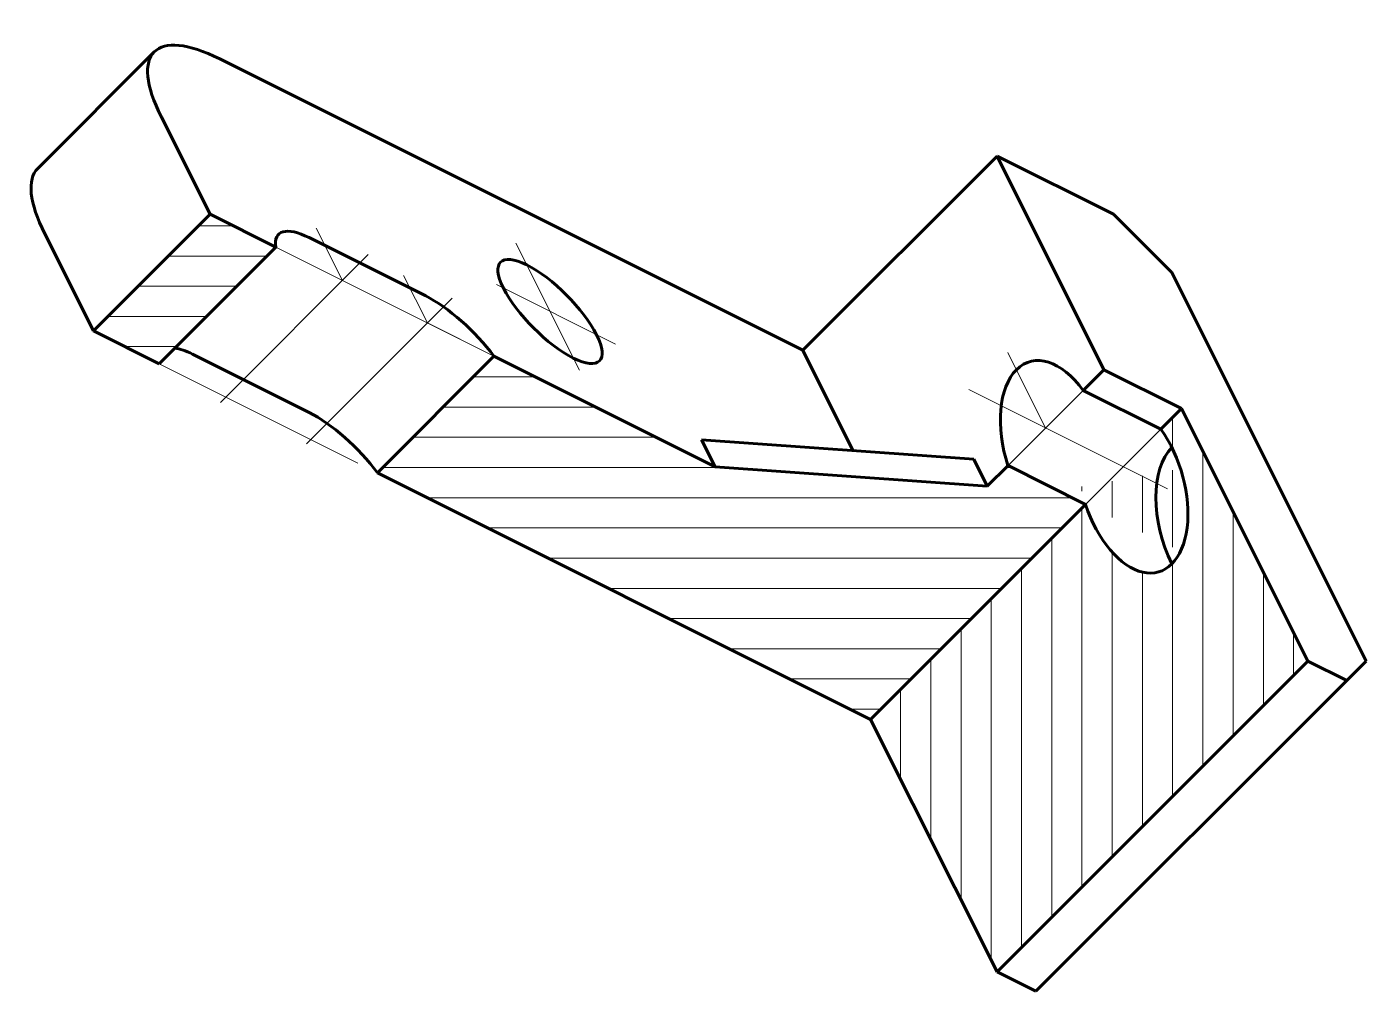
# Model space of a CAD drawing. Header units: millimetres. Extents: x 425 to 540, y 79 to 162.
import ezdxf

# ---------------------------------------------------------------- set-up
doc = ezdxf.new("R2010")
doc.units = ezdxf.units.MM
doc.linetypes.add('CENTER2', pattern=[28.575, 19.05, -3.175, 3.175, -3.175])
for name, color, linetype, lineweight in [('PV-21B', 7, 'Continuous', 60), ('ОСИ', 1, 'CENTER2', 20), ('ШТРИХОВКА', 7, 'Continuous', 20)]:
    doc.layers.add(name, color=color, linetype=linetype, lineweight=lineweight)

# ---------------------------------------------------------------- blocks, each defined once
blk = doc.blocks.new('*U73')
at = {"layer": 'PV-21B'}
for p, q in [((426.32, 150.1, 576.42), (436.32, 160.1, 596.42)), ((491.93, 134.49, 626.42), (441.93, 159.49, 601.42)), ((436.93, 154.49, 591.42), (441.1, 146.16, 587.25)), ((491.93, 134.49, 626.42), (508.6, 151.16, 659.75)), ((508.6, 151.16, 659.75), (517.76, 132.82, 650.59)), ((518.6, 146.16, 664.75), (508.6, 151.16, 659.75)), ((431.1, 136.16, 567.25), (441.1, 146.16, 587.25)), ((441.1, 146.16, 587.25), (446.74, 143.34, 590.07)), ((523.6, 141.16, 664.75), (518.6, 146.16, 664.75)), ((426.93, 144.49, 571.42), (431.1, 136.16, 567.25)), ((449.6, 144.16, 593.75), (459.6, 139.16, 598.75)), ((446.74, 143.34, 590.07), (436.74, 133.34, 570.07)), ((540.26, 107.82, 648.09), (523.6, 141.16, 664.75)), ((436.74, 133.34, 570.07), (431.1, 136.16, 567.25)), ((491.93, 134.49, 626.42), (496.23, 125.9, 622.12)), ((439.6, 134.16, 573.75), (449.6, 129.16, 578.75)), ((455.45, 123.98, 579.43), (465.45, 133.98, 599.43)), ((465.45, 133.98, 599.43), (484.43, 124.49, 608.92)), ((515.99, 131.05, 647.04), (517.76, 132.82, 650.59)), ((517.76, 132.82, 650.59), (524.43, 129.49, 653.92)), ((522.66, 127.72, 650.38), (515.99, 131.05, 647.04)), ((522.66, 127.72, 650.38), (524.43, 129.49, 653.92)), ((524.43, 129.49, 653.92), (535.26, 107.82, 643.09)), ((506.6, 125.16, 631.75), (483.26, 126.82, 610.09)), ((484.43, 124.49, 608.92), (483.26, 126.82, 610.09)), ((484.43, 124.49, 608.92), (507.76, 122.82, 630.59)), ((506.6, 125.16, 631.75), (507.76, 122.82, 630.59)), ((507.76, 122.82, 630.59), (509.54, 124.6, 634.13)), ((509.54, 124.6, 634.13), (516.2, 121.26, 637.47)), ((497.76, 102.82, 600.59), (455.45, 123.98, 579.43)), ((497.76, 102.82, 600.59), (516.2, 121.26, 637.47)), ((535.26, 107.82, 643.09), (508.6, 81.16, 589.75)), ((535.26, 107.82, 643.09), (538.6, 106.16, 644.75)), ((538.6, 106.16, 644.75), (540.26, 107.82, 648.09)), ((511.93, 79.49, 591.42), (538.6, 106.16, 644.75)), ((508.6, 81.16, 589.75), (497.76, 102.82, 600.59)), ((508.6, 81.16, 589.75), (511.93, 79.49, 591.42))]:
    blk.add_line(p, q, dxfattribs=at)
at = {"layer": 'PV-21B', "extrusion": (-0.57735, -0.57735, 0.57735)}
for centre, major_axis, start_param, end_param in [((446.93, 149.49, 596.42), (-10.61, 10.61), -0.785398, 0.785398), ((436.93, 139.49, 576.42), (-10.61, 10.61), 0, 0.785398), ((520.26, 122.82, 643.09), (0, -7.07, -7.07), -1.038078, 2.608875), ((526.93, 119.49, 646.42), (0, -7.07, -7.07), -2.356194, -0.785398)]:
    blk.add_ellipse(centre, major_axis=major_axis, ratio=0.57735, start_param=start_param, end_param=end_param, dxfattribs=at)
at = {"layer": 'PV-21B', "extrusion": (0.57735, 0.57735, -0.57735)}
for centre, major_axis, start_param, end_param in [((451.93, 139.49, 591.42), (-4.95, 4.95), -0.420191, 0.785398), ((470.26, 137.82, 608.09), (-4.24, 4.24), -3.926991, 2.356194), ((461.93, 134.49, 596.42), (4.95, -4.95), -2.356194, -1.150605), ((441.93, 129.49, 571.42), (4.95, -4.95), -2.721402, -2.356194), ((513.6, 126.16, 639.75), (0, 7.07, 7.07), -2.103514, 0.532718), ((451.93, 124.49, 576.42), (4.95, -4.95), -2.356194, -1.150605)]:
    blk.add_ellipse(centre, major_axis=major_axis, ratio=0.57735, start_param=start_param, end_param=end_param, dxfattribs=at)

msp = doc.modelspace()

# ---------------------------------------------------------------- hatches: boundary and pattern name
at = {"layer": 'ШТРИХОВКА', "extrusion": (-0.57735, -0.57735, 0.57735)}
h = msp.add_hatch(dxfattribs=at)
h.set_pattern_fill('ANSI31', color=256, angle=15)
h.paths.add_polyline_path([(279.26, 780.73), (272.19, 776.65), (272.19, 772.31), (254.51, 745.77), (234.39, 734.15), (234.39, 709.66), (279.26, 735.57)])
h.paths.add_polyline_path([(214.54, 722.69), (208.55, 719.24), (208.55, 694.74), (214.54, 698.2)])
h = msp.add_hatch(dxfattribs=at)
h.set_pattern_fill('ANSI31', color=256, angle=75)
edge = h.paths.add_edge_path()
edge.add_line((302.24, 787.62), (279.26, 800.89))
edge.add_line((279.26, 800.89), (279.26, 796.54))
edge.add_ellipse((281.03, 787.62), major_axis=(-5, 8.66), ratio=0.57735, start_angle=315, end_angle=329.4775, ccw=False)
edge.add_ellipse((281.03, 787.62), major_axis=(-5, 8.66), ratio=0.57735, start_angle=225, end_angle=315, ccw=False)
edge.add_ellipse((281.03, 787.62), major_axis=(-5, 8.66), ratio=0.57735, start_angle=120.5225, end_angle=225, ccw=False)
edge.add_line((279.26, 780.73), (279.26, 735.57))
edge.add_line((279.26, 735.57), (302.24, 722.3))
edge.add_line((302.24, 722.3), (302.24, 787.62))

# ---------------------------------------------------------------- linework, layer by layer
at = {"layer": 'ОСИ', "extrusion": (-0.57735, -0.57735, 0.57735)}
for p, q in [((452.45, 140.48, 592.93), (450.2, 144.98, 595.18)), ((472.79, 132.78, 605.56), (467.33, 143.69, 611.02)), ((454.67, 142.7, 597.37), (441.99, 130.02, 572.01)), ((446.74, 143.34, 590.07), (465.45, 133.98, 599.43)), ((446.74, 143.34, 590.07), (452.45, 140.48, 592.93)), ((459.74, 136.84, 596.58), (457.7, 140.91, 598.61)), ((465.66, 140.13, 605.79), (475.89, 135.01, 610.9)), ((461.86, 138.95, 600.81), (449.37, 126.47, 575.85)), ((465.45, 133.98, 599.43), (459.74, 136.84, 596.58)), ((436.74, 133.34, 570.07), (455.45, 123.98, 579.43)), ((512.76, 127.82, 640.59), (509.53, 134.29, 643.82)), ((506.18, 131.12, 637.3), (524.9, 121.75, 646.66)), ((515.99, 131.05, 647.04), (509.54, 124.6, 634.13)), ((522.66, 127.72, 650.38), (516.2, 121.26, 637.47))]:
    msp.add_line(p, q, dxfattribs=at)

# ---------------------------------------------------------------- block references
at = {"layer": 'PV-21B'}
msp.add_blockref('*U73', (0, 0), dxfattribs=at)

doc.saveas('drawing.dxf')
